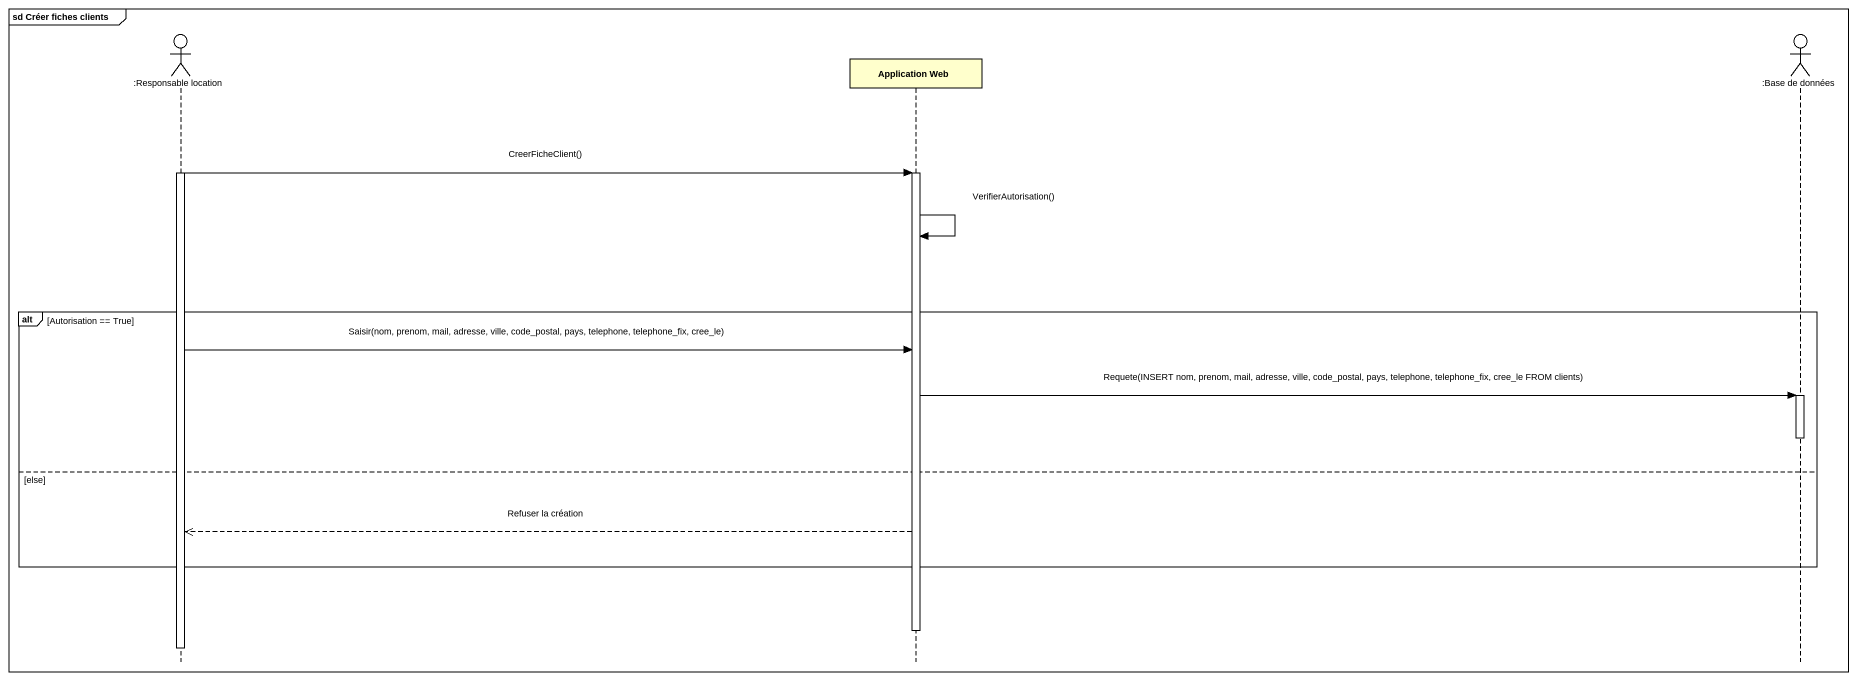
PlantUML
@startuml
mainframe sd Créer fiches clients
hide footbox
actor ":Responsable location" as Responsable_location
participant "Application Web" as Application_Web
actor ":Base de données" as Base_de_données

activate Responsable_location
Responsable_location -> Application_Web : CreerFicheClient()
activate Application_Web
Application_Web -> Application_Web : VerifierAutorisation()
alt Autorisation == True
  Responsable_location -> Application_Web : Saisir(nom, prenom, mail, adresse, ville, code_postal, pays, telephone, telephone_fix, cree_le)
  Application_Web -> Base_de_données : Requete(INSERT nom, prenom, mail, adresse, ville, code_postal, pays, telephone, telephone_fix, cree_le FROM clients)
  activate Base_de_données
  deactivate Base_de_données
else else
  Application_Web -->> Responsable_location : Refuser la création
end
deactivate Application_Web
deactivate Responsable_location
@enduml
